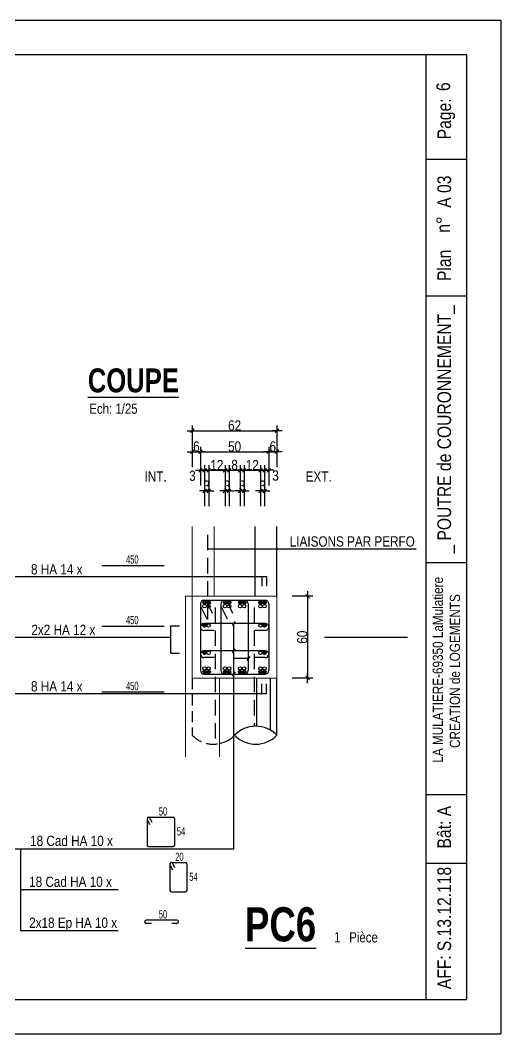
# Model space of a CAD drawing. Header units: centimetres. Extents: x 20328 to 51171, y -21855 to -16644.
# Drawn here: x 35935 to 36639, y -18525 to -17040 of the extents above; entities that cross this region are included whole.
import ezdxf
from ezdxf.enums import TextEntityAlignment as Align

# ---------------------------------------------------------------- set-up
doc = ezdxf.new("R2010")
doc.units = ezdxf.units.CM
doc.header["$LTSCALE"] = 25.4
doc.header["$PDMODE"] = 1
doc.header["$PDSIZE"] = -2
doc.linetypes.add('CACHEX2', pattern=[19.049999999999997, 12.7, -6.35])
for name, color, linetype in [('01_cote_gen', 4, 'Continuous'), ('01_fenetres', 171, 'Continuous'), ('01_linteaux', 2, 'Continuous'), ('01_murs_sup', 2, 'CACHEX2'), ('01_poch_murs', 253, 'Continuous'), ('01_texte', 230, 'Continuous'), ('AA_COTES', 2, 'Continuous')]:
    doc.layers.add(name, color=color, linetype=linetype)
doc.layers.add('01_murs_coup', color=5, linetype='Continuous', lineweight=60)
doc.styles.add('impact', font='impact.ttf')
doc.styles.add('MATTE_TXT', font='arial.ttf')
doc.styles.add('STYLE2', font='ARIALN.TTF')
doc.dimstyles.new('JB25', dxfattribs={"dimscale": 0.1, "dimtxt": 150, "dimasz": 15, "dimexe": 0.1, "dimexo": 0.1, "dimgap": 0.09, "dimtad": 1, "dimdec": 1, "dimlfac": 0.5, "dimdsep": 46, "dimtxsty": 'STYLE2', "dimblk1": 'BOND_G', "dimblk2": 'BOND_D', "dimsah": 1, "dimcen": 1.5, "dimdle": 0.01, "dimse1": 1, "dimse2": 1, "dimclrd": 4, "dimclre": 2, "dimclrt": 6, "dimazin": 2, "dimtfac": 2.333333333333333, "dimtdec": 1, "dimtix": 1, "dimtmove": 2, "dimatfit": 3, "dimldrblk": 'BOND_G', "dimfxl": 1, "dimtolj": 1, "dimtzin": 0, "dimarcsym": 0})

# ---------------------------------------------------------------- blocks, each defined once
blk = doc.blocks.new('BOND_G')
at = {"layer": 'AA_COTES', "color": 0}
for p, q in [((0, -5), (0, 14.99999999999999)), ((5, 0), (-5, 0)), ((1.767766952966312, 1.767766952966312), (-1.767766952966426, -1.767766952966426))]:
    blk.add_line(p, q, dxfattribs=at)
blk = doc.blocks.new('BOND_D')
at = {"layer": 'AA_COTES', "color": 0}
for p, q in [((5, 0), (-5, 0)), ((-1.767766952966312, -1.767766952966312), (1.767766952966426, 1.767766952966426)), ((0, 5), (0, -15))]:
    blk.add_line(p, q, dxfattribs=at)
blk = doc.blocks.new('*D135')
at = {"layer": '01_cote_gen', "color": 4, "lineweight": -2, "ltscale": 3, "transparency": 16777216}
blk.add_line((36356.08199457919, -17885.83994296742), (36356.08199457919, -18002.83994296742), dxfattribs=at)
at = {"layer": 'Defpoints', "color": 0, "ltscale": 3, "transparency": 16777216}
for p in [(36251.05140459529, -17884.33994296742), (36251.05140459529, -18004.33994296742), (36356.08199457919, -18004.33994296742)]:
    blk.add_point(p, dxfattribs=at)
at = {"layer": '01_cote_gen', "color": 4, "lineweight": -2, "ltscale": 3, "transparency": 16777216, "xscale": 1.5, "yscale": 1.5, "zscale": 1.5}
for name, p, rotation in [('BOND_G', (36356.08199457919, -17884.33994296742), 90), ('BOND_D', (36356.08199457919, -18004.33994296742), 270)]:
    blk.add_blockref(name, p, dxfattribs=dict(at, rotation=rotation))
at = {"layer": '01_cote_gen', "color": 6, "ltscale": 3, "transparency": 16777216, "insert": (36348.41439976337, -17944.33994296741), "char_height": 15, "attachment_point": 5, "rotation": 90, "style": 'STYLE2'}
blk.add_mtext('\\A1;60', dxfattribs=at)
blk = doc.blocks.new('*D136')
at = {"layer": '01_cote_gen', "color": 4, "lineweight": -2, "ltscale": 3, "transparency": 16777216}
blk.add_line((36188.62497460432, -17641.89625536351), (36309.62497460432, -17641.89625536351), dxfattribs=at)
at = {"layer": 'Defpoints', "color": 0, "ltscale": 3, "transparency": 16777216}
for p in [(36187.12497460432, -17654.30902747354), (36311.12497460432, -17641.89625536351), (36311.12497460432, -17654.30902747354)]:
    blk.add_point(p, dxfattribs=at)
at = {"layer": '01_cote_gen', "color": 4, "lineweight": -2, "ltscale": 3, "transparency": 16777216, "xscale": 1.5, "yscale": 1.5, "zscale": 1.5, "rotation": 180}
blk.add_blockref('BOND_G', (36187.12497460432, -17641.89625536351), dxfattribs=at)
at = {"layer": '01_cote_gen', "color": 4, "lineweight": -2, "ltscale": 3, "transparency": 16777216, "xscale": 1.5, "yscale": 1.5, "zscale": 1.5}
blk.add_blockref('BOND_D', (36311.12497460432, -17641.89625536351), dxfattribs=at)
at = {"layer": '01_cote_gen', "color": 6, "ltscale": 3, "transparency": 16777216, "insert": (36249.12497460432, -17634.22866054768), "char_height": 15, "attachment_point": 5, "style": 'STYLE2'}
blk.add_mtext('\\A1;62', dxfattribs=at)
blk = doc.blocks.new('*D137')
at = {"layer": '01_cote_gen', "color": 4, "lineweight": -2, "ltscale": 3, "transparency": 16777216}
blk.add_line((36200.62497460432, -17672.72546205351), (36297.62497460432, -17672.72546205351), dxfattribs=at)
at = {"layer": 'Defpoints', "color": 0, "ltscale": 3, "transparency": 16777216}
for p in [(36299.12497460432, -17672.72546205351), (36199.12497460432, -17720.60426441779), (36299.12497460432, -17720.60426441779)]:
    blk.add_point(p, dxfattribs=at)
at = {"layer": '01_cote_gen', "color": 4, "lineweight": -2, "ltscale": 3, "transparency": 16777216, "xscale": 1.5, "yscale": 1.5, "zscale": 1.5, "rotation": 180}
blk.add_blockref('BOND_G', (36199.12497460432, -17672.72546205351), dxfattribs=at)
at = {"layer": '01_cote_gen', "color": 4, "lineweight": -2, "ltscale": 3, "transparency": 16777216, "xscale": 1.5, "yscale": 1.5, "zscale": 1.5}
blk.add_blockref('BOND_D', (36299.12497460432, -17672.72546205351), dxfattribs=at)
at = {"layer": '01_cote_gen', "color": 6, "ltscale": 3, "transparency": 16777216, "insert": (36249.12497460432, -17665.05786723768), "char_height": 15, "attachment_point": 5, "style": 'STYLE2'}
blk.add_mtext('\\A1;50', dxfattribs=at)
blk = doc.blocks.new('*D138')
at = {"layer": '01_cote_gen', "color": 4, "lineweight": -2, "ltscale": 3, "transparency": 16777216}
blk.add_line((36200.62497460432, -17699.7319057734), (36203.62497460432, -17699.7319057734), dxfattribs=at)
at = {"layer": 'Defpoints', "color": 0, "ltscale": 3, "transparency": 16777216}
for p in [(36205.12497460432, -17699.7319057734), (36205.12497460432, -17727.26093365591), (36199.12497460432, -17742.35766282008)]:
    blk.add_point(p, dxfattribs=at)
at = {"layer": '01_cote_gen', "color": 4, "lineweight": -2, "ltscale": 3, "transparency": 16777216, "xscale": 1.5, "yscale": 1.5, "zscale": 1.5, "rotation": 180}
blk.add_blockref('BOND_G', (36199.12497460432, -17699.7319057734), dxfattribs=at)
at = {"layer": '01_cote_gen', "color": 4, "lineweight": -2, "ltscale": 3, "transparency": 16777216, "xscale": 1.5, "yscale": 1.5, "zscale": 1.5}
blk.add_blockref('BOND_D', (36205.12497460432, -17699.7319057734), dxfattribs=at)
at = {"layer": '01_cote_gen', "color": 6, "ltscale": 3, "transparency": 16777216, "insert": (36187.25312212482, -17707.8693662603), "char_height": 15, "attachment_point": 5, "style": 'STYLE2'}
blk.add_mtext('\\A1;3', dxfattribs=at)
blk = doc.blocks.new('*D139')
at = {"layer": '01_cote_gen', "color": 4, "lineweight": -2, "ltscale": 3, "transparency": 16777216}
for p, q in [((36203.62497460432, -17730.10246889615), (36202.12497460432, -17730.10246889615)), ((36211.12497460432, -17730.10246889615), (36205.12497460432, -17730.10246889615)), ((36212.62497460432, -17730.10246889615), (36214.12497460432, -17730.10246889615))]:
    blk.add_line(p, q, dxfattribs=at)
at = {"layer": 'Defpoints', "color": 0, "ltscale": 3, "transparency": 16777216}
for p in [(36205.12497460432, -17727.26093365591), (36205.12497460432, -17730.10246889615), (36211.12497460432, -17727.26093365591)]:
    blk.add_point(p, dxfattribs=at)
at = {"layer": '01_cote_gen', "color": 4, "lineweight": -2, "ltscale": 3, "transparency": 16777216, "xscale": 1.5, "yscale": 1.5, "zscale": 1.5}
blk.add_blockref('BOND_D', (36205.12497460432, -17730.10246889615), dxfattribs=at)
at = {"layer": '01_cote_gen', "color": 4, "lineweight": -2, "ltscale": 3, "transparency": 16777216, "xscale": 1.5, "yscale": 1.5, "zscale": 1.5, "rotation": 180}
blk.add_blockref('BOND_G', (36211.12497460432, -17730.10246889615), dxfattribs=at)
at = {"layer": '01_cote_gen', "color": 6, "ltscale": 3, "transparency": 16777216, "insert": (36208.12497460432, -17722.43487408032), "char_height": 15, "attachment_point": 5, "style": 'STYLE2'}
blk.add_mtext('\\A1;3', dxfattribs=at)
blk = doc.blocks.new('*D140')
at = {"layer": '01_cote_gen', "color": 4, "lineweight": -2, "ltscale": 3, "transparency": 16777216}
blk.add_line((36212.62497460432, -17699.7319057734), (36233.62497460432, -17699.7319057734), dxfattribs=at)
at = {"layer": 'Defpoints', "color": 0, "ltscale": 3, "transparency": 16777216}
for p in [(36235.12497460432, -17699.7319057734), (36211.12497460432, -17727.26093365591), (36235.12497460432, -17727.26093365591)]:
    blk.add_point(p, dxfattribs=at)
at = {"layer": '01_cote_gen', "color": 4, "lineweight": -2, "ltscale": 3, "transparency": 16777216, "xscale": 1.5, "yscale": 1.5, "zscale": 1.5, "rotation": 180}
blk.add_blockref('BOND_G', (36211.12497460432, -17699.7319057734), dxfattribs=at)
at = {"layer": '01_cote_gen', "color": 4, "lineweight": -2, "ltscale": 3, "transparency": 16777216, "xscale": 1.5, "yscale": 1.5, "zscale": 1.5}
blk.add_blockref('BOND_D', (36235.12497460432, -17699.7319057734), dxfattribs=at)
at = {"layer": '01_cote_gen', "color": 6, "ltscale": 3, "transparency": 16777216, "insert": (36223.12497460432, -17692.19221000259), "char_height": 15, "attachment_point": 5, "style": 'STYLE2'}
blk.add_mtext('\\A1;12', dxfattribs=at)
blk = doc.blocks.new('*D141')
at = {"layer": '01_cote_gen', "color": 4, "lineweight": -2, "ltscale": 3, "transparency": 16777216}
for p, q in [((36233.62497460432, -17730.10246889615), (36232.12497460432, -17730.10246889615)), ((36241.12497460432, -17730.10246889615), (36235.12497460432, -17730.10246889615)), ((36242.62497460432, -17730.10246889615), (36244.12497460432, -17730.10246889615))]:
    blk.add_line(p, q, dxfattribs=at)
at = {"layer": 'Defpoints', "color": 0, "ltscale": 3, "transparency": 16777216}
for p in [(36235.12497460432, -17727.26093365591), (36235.12497460432, -17730.10246889615), (36241.12497460432, -17727.26093365591)]:
    blk.add_point(p, dxfattribs=at)
at = {"layer": '01_cote_gen', "color": 4, "lineweight": -2, "ltscale": 3, "transparency": 16777216, "xscale": 1.5, "yscale": 1.5, "zscale": 1.5}
blk.add_blockref('BOND_D', (36235.12497460432, -17730.10246889615), dxfattribs=at)
at = {"layer": '01_cote_gen', "color": 4, "lineweight": -2, "ltscale": 3, "transparency": 16777216, "xscale": 1.5, "yscale": 1.5, "zscale": 1.5, "rotation": 180}
blk.add_blockref('BOND_G', (36241.12497460432, -17730.10246889615), dxfattribs=at)
at = {"layer": '01_cote_gen', "color": 6, "ltscale": 3, "transparency": 16777216, "insert": (36238.12497460432, -17722.43487408032), "char_height": 15, "attachment_point": 5, "style": 'STYLE2'}
blk.add_mtext('\\A1;3', dxfattribs=at)
blk = doc.blocks.new('*D142')
at = {"layer": '01_cote_gen', "color": 4, "lineweight": -2, "ltscale": 3, "transparency": 16777216}
for p, q in [((36255.62497460431, -17730.10246889615), (36254.12497460431, -17730.10246889615)), ((36263.12497460431, -17730.10246889615), (36257.12497460431, -17730.10246889615)), ((36264.62497460431, -17730.10246889615), (36266.12497460431, -17730.10246889615))]:
    blk.add_line(p, q, dxfattribs=at)
at = {"layer": 'Defpoints', "color": 0, "ltscale": 3, "transparency": 16777216}
for p in [(36257.12497460431, -17727.26093365591), (36257.12497460431, -17730.10246889615), (36263.12497460431, -17727.26093365591)]:
    blk.add_point(p, dxfattribs=at)
at = {"layer": '01_cote_gen', "color": 4, "lineweight": -2, "ltscale": 3, "transparency": 16777216, "xscale": 1.5, "yscale": 1.5, "zscale": 1.5}
blk.add_blockref('BOND_D', (36257.12497460431, -17730.10246889615), dxfattribs=at)
at = {"layer": '01_cote_gen', "color": 4, "lineweight": -2, "ltscale": 3, "transparency": 16777216, "xscale": 1.5, "yscale": 1.5, "zscale": 1.5, "rotation": 180}
blk.add_blockref('BOND_G', (36263.12497460431, -17730.10246889615), dxfattribs=at)
at = {"layer": '01_cote_gen', "color": 6, "ltscale": 3, "transparency": 16777216, "insert": (36260.12497460431, -17722.43487408032), "char_height": 15, "attachment_point": 5, "style": 'STYLE2'}
blk.add_mtext('\\A1;3', dxfattribs=at)
blk = doc.blocks.new('*D143')
at = {"layer": '01_cote_gen', "color": 4, "lineweight": -2, "ltscale": 3, "transparency": 16777216}
for p, q in [((36285.62497460432, -17730.10246889615), (36284.12497460432, -17730.10246889615)), ((36293.12497460432, -17730.10246889615), (36287.12497460432, -17730.10246889615)), ((36294.62497460432, -17730.10246889615), (36296.12497460432, -17730.10246889615))]:
    blk.add_line(p, q, dxfattribs=at)
at = {"layer": 'Defpoints', "color": 0, "ltscale": 3, "transparency": 16777216}
for p in [(36287.12497460432, -17727.26093365591), (36287.12497460432, -17730.10246889615), (36293.12497460432, -17727.26093365591)]:
    blk.add_point(p, dxfattribs=at)
at = {"layer": '01_cote_gen', "color": 4, "lineweight": -2, "ltscale": 3, "transparency": 16777216, "xscale": 1.5, "yscale": 1.5, "zscale": 1.5}
blk.add_blockref('BOND_D', (36287.12497460432, -17730.10246889615), dxfattribs=at)
at = {"layer": '01_cote_gen', "color": 4, "lineweight": -2, "ltscale": 3, "transparency": 16777216, "xscale": 1.5, "yscale": 1.5, "zscale": 1.5, "rotation": 180}
blk.add_blockref('BOND_G', (36293.12497460432, -17730.10246889615), dxfattribs=at)
at = {"layer": '01_cote_gen', "color": 6, "ltscale": 3, "transparency": 16777216, "insert": (36290.12497460432, -17722.43487408032), "char_height": 15, "attachment_point": 5, "style": 'STYLE2'}
blk.add_mtext('\\A1;3', dxfattribs=at)
blk = doc.blocks.new('*D144')
at = {"layer": '01_cote_gen', "color": 4, "lineweight": -2, "ltscale": 3, "transparency": 16777216}
blk.add_line((36242.62497460432, -17699.7319057734), (36255.62497460431, -17699.7319057734), dxfattribs=at)
at = {"layer": 'Defpoints', "color": 0, "ltscale": 3, "transparency": 16777216}
for p in [(36257.12497460431, -17699.7319057734), (36241.12497460432, -17735.84220433005), (36257.12497460431, -17735.84220433005)]:
    blk.add_point(p, dxfattribs=at)
at = {"layer": '01_cote_gen', "color": 4, "lineweight": -2, "ltscale": 3, "transparency": 16777216, "xscale": 1.5, "yscale": 1.5, "zscale": 1.5, "rotation": 180}
blk.add_blockref('BOND_G', (36241.12497460432, -17699.7319057734), dxfattribs=at)
at = {"layer": '01_cote_gen', "color": 4, "lineweight": -2, "ltscale": 3, "transparency": 16777216, "xscale": 1.5, "yscale": 1.5, "zscale": 1.5}
blk.add_blockref('BOND_D', (36257.12497460431, -17699.7319057734), dxfattribs=at)
at = {"layer": '01_cote_gen', "color": 6, "ltscale": 3, "transparency": 16777216, "insert": (36249.12497460432, -17692.06431095757), "char_height": 15, "attachment_point": 5, "style": 'STYLE2'}
blk.add_mtext('\\A1;8', dxfattribs=at)
blk = doc.blocks.new('*D145')
at = {"layer": '01_cote_gen', "color": 4, "lineweight": -2, "ltscale": 3, "transparency": 16777216}
blk.add_line((36264.62497460431, -17699.7319057734), (36285.62497460432, -17699.7319057734), dxfattribs=at)
at = {"layer": 'Defpoints', "color": 0, "ltscale": 3, "transparency": 16777216}
for p in [(36287.12497460432, -17699.7319057734), (36263.12497460431, -17735.01455616615), (36287.12497460432, -17735.01455616615)]:
    blk.add_point(p, dxfattribs=at)
at = {"layer": '01_cote_gen', "color": 4, "lineweight": -2, "ltscale": 3, "transparency": 16777216, "xscale": 1.5, "yscale": 1.5, "zscale": 1.5, "rotation": 180}
blk.add_blockref('BOND_G', (36263.12497460431, -17699.7319057734), dxfattribs=at)
at = {"layer": '01_cote_gen', "color": 4, "lineweight": -2, "ltscale": 3, "transparency": 16777216, "xscale": 1.5, "yscale": 1.5, "zscale": 1.5}
blk.add_blockref('BOND_D', (36287.12497460432, -17699.7319057734), dxfattribs=at)
at = {"layer": '01_cote_gen', "color": 6, "ltscale": 3, "transparency": 16777216, "insert": (36275.12497460432, -17692.19221000259), "char_height": 15, "attachment_point": 5, "style": 'STYLE2'}
blk.add_mtext('\\A1;12', dxfattribs=at)
blk = doc.blocks.new('*D146')
at = {"layer": '01_cote_gen', "color": 4, "lineweight": -2, "ltscale": 3, "transparency": 16777216}
blk.add_line((36294.62497460432, -17699.7319057734), (36297.62497460432, -17699.7319057734), dxfattribs=at)
at = {"layer": 'Defpoints', "color": 0, "ltscale": 3, "transparency": 16777216}
for p in [(36299.12497460432, -17695.22546205351), (36299.12497460432, -17699.7319057734), (36293.12497460432, -17737.60246889615)]:
    blk.add_point(p, dxfattribs=at)
at = {"layer": '01_cote_gen', "color": 4, "lineweight": -2, "ltscale": 3, "transparency": 16777216, "xscale": 1.5, "yscale": 1.5, "zscale": 1.5, "rotation": 180}
blk.add_blockref('BOND_G', (36293.12497460432, -17699.7319057734), dxfattribs=at)
at = {"layer": '01_cote_gen', "color": 4, "lineweight": -2, "ltscale": 3, "transparency": 16777216, "xscale": 1.5, "yscale": 1.5, "zscale": 1.5}
blk.add_blockref('BOND_D', (36299.12497460432, -17699.7319057734), dxfattribs=at)
at = {"layer": '01_cote_gen', "color": 6, "ltscale": 3, "transparency": 16777216, "insert": (36309.09879154793, -17707.62235498656), "char_height": 15, "attachment_point": 5, "style": 'STYLE2'}
blk.add_mtext('\\A1;3', dxfattribs=at)
blk = doc.blocks.new('*D147')
at = {"layer": '01_cote_gen', "color": 4, "lineweight": -2, "ltscale": 3, "transparency": 16777216}
blk.add_line((36300.62497460432, -17672.72546205351), (36309.62497460432, -17672.72546205351), dxfattribs=at)
at = {"layer": 'Defpoints', "color": 0, "ltscale": 3, "transparency": 16777216}
for p in [(36311.12497460432, -17664.39625536351), (36299.12497460432, -17680.22546205351), (36311.12497460432, -17672.72546205351)]:
    blk.add_point(p, dxfattribs=at)
at = {"layer": '01_cote_gen', "color": 4, "lineweight": -2, "ltscale": 3, "transparency": 16777216, "xscale": 1.5, "yscale": 1.5, "zscale": 1.5, "rotation": 180}
blk.add_blockref('BOND_G', (36299.12497460432, -17672.72546205351), dxfattribs=at)
at = {"layer": '01_cote_gen', "color": 4, "lineweight": -2, "ltscale": 3, "transparency": 16777216, "xscale": 1.5, "yscale": 1.5, "zscale": 1.5}
blk.add_blockref('BOND_D', (36311.12497460432, -17672.72546205351), dxfattribs=at)
at = {"layer": '01_cote_gen', "color": 6, "ltscale": 3, "transparency": 16777216, "insert": (36305.12497460432, -17665.05786723768), "char_height": 15, "attachment_point": 5, "style": 'STYLE2'}
blk.add_mtext('\\A1;6', dxfattribs=at)
blk = doc.blocks.new('*D148')
at = {"layer": '01_cote_gen', "color": 4, "lineweight": -2, "ltscale": 3, "transparency": 16777216}
blk.add_line((36188.62497460432, -17672.72546205351), (36197.62497460432, -17672.72546205351), dxfattribs=at)
at = {"layer": 'Defpoints', "color": 0, "ltscale": 3, "transparency": 16777216}
for p in [(36187.12497460432, -17664.39625536351), (36199.12497460432, -17672.72546205351), (36199.12497460432, -17680.22546205351)]:
    blk.add_point(p, dxfattribs=at)
at = {"layer": '01_cote_gen', "color": 4, "lineweight": -2, "ltscale": 3, "transparency": 16777216, "xscale": 1.5, "yscale": 1.5, "zscale": 1.5, "rotation": 180}
blk.add_blockref('BOND_G', (36187.12497460432, -17672.72546205351), dxfattribs=at)
at = {"layer": '01_cote_gen', "color": 4, "lineweight": -2, "ltscale": 3, "transparency": 16777216, "xscale": 1.5, "yscale": 1.5, "zscale": 1.5}
blk.add_blockref('BOND_D', (36199.12497460432, -17672.72546205351), dxfattribs=at)
at = {"layer": '01_cote_gen', "color": 6, "ltscale": 3, "transparency": 16777216, "insert": (36193.12497460432, -17665.05786723768), "char_height": 15, "attachment_point": 5, "style": 'STYLE2'}
blk.add_mtext('\\A1;6', dxfattribs=at)

msp = doc.modelspace()

# ---------------------------------------------------------------- linework, layer by layer
at = {"layer": '01_fenetres', "ltscale": 30}
for p, q in [((34589.31557296551, -17090.41257461515), (36589.31557296551, -17090.41257461515)), ((36529.31557296551, -17090.41257461515), (36529.31557296551, -18475.41257461515)), ((36589.31557296551, -17090.41257461515), (36589.31557296551, -18475.41257461515)), ((36589.31557296551, -17090.41257461515), (36589.31557296551, -18475.41257461515)), ((36589.31557296551, -17244.54496958273), (36529.31557296551, -17244.54496958273)), ((36589.31557296551, -17444.54496958273), (36529.31557296551, -17444.54496958273)), ((36529.31557296551, -17834.73984211803), (36589.31557296551, -17834.73984211803)), ((36529.31557296551, -18174.91257461515), (36589.31557296551, -18174.91257461515)), ((36529.31557296551, -18275.41257461515), (36589.31557296551, -18275.41257461515)), ((34589.31557296551, -18475.41257461515), (36589.31557296551, -18475.41257461515))]:
    msp.add_line(p, q, dxfattribs=at)
at = {"layer": '01_linteaux'}
for p, q in [((36279.12497460432, -17884.33994296742), (36279.12497460432, -17782.35542717986)), ((36311.12497460432, -17884.33994296742), (36311.12497460432, -17782.35542717986)), ((36054.52213767182, -17839.5240096676), (36145.79080958052, -17839.5240096676)), ((36204.12497460432, -17890.33994296742), (36294.12497460432, -17890.33994296742)), ((36207.04068877277, -17890.33994296742), (36216.13043946261, -17909.00933500292)), ((36237.04068877277, -17890.33994296742), (36246.13043946261, -17909.00933500292)), ((36199.12497460432, -17895.33994296742), (36199.12497460432, -17993.33994296742)), ((36199.12497460432, -17898.8765567677), (36208.21472529415, -17917.54594880321)), ((36229.12497460432, -17895.33994296742), (36229.12497460432, -17993.33994296742)), ((36229.12497460432, -17898.8765567677), (36238.21472529415, -17917.54594880321)), ((36269.12497460432, -17895.33994296742), (36269.12497460432, -17993.33994296742)), ((36299.12497460432, -17895.33994296742), (36299.12497460432, -17993.33994296742)), ((36054.52213767182, -17928.28228541224), (36145.79080958052, -17928.28228541224)), ((36294.12497460432, -17924.33994296742), (36204.12497460432, -17924.33994296742)), ((36219.12497460431, -17934.33994296741), (36204.12497460432, -17934.33994296742)), ((36294.12497460432, -17934.33994296742), (36279.12497460431, -17934.33994296741)), ((36294.12497460432, -17964.33994296742), (36204.12497460432, -17964.33994296742)), ((36219.12497460431, -17974.33994296741), (36204.12497460432, -17974.33994296742)), ((36294.12497460432, -17974.33994296742), (36279.12497460431, -17974.33994296741)), ((36204.12497460432, -17998.33994296742), (36294.12497460432, -17998.33994296742)), ((36311.12497460432, -18088.04402841406), (36311.12497460432, -18004.33994296742)), ((36054.52213767182, -18024.20448607614), (36145.79080958052, -18024.20448607614)), ((36120.8868989235, -18210.00244388876), (36120.8868989235, -18249.20244388876)), ((36120.8868989235, -18211.41708940887), (36124.52279919943, -18218.88484622307)), ((36122.8868989235, -18208.00244388876), (36158.8868989235, -18208.00244388876)), ((36124.05318459088, -18208.00244388876), (36127.68908486682, -18215.47020070296)), ((36160.8868989235, -18210.00244388876), (36160.8868989235, -18249.20244388876)), ((36122.8868989235, -18251.20244388876), (36158.8868989235, -18251.20244388876)), ((36154.3754004654, -18276.51795130526), (36154.3754004654, -18315.71795130527)), ((36154.3754004654, -18277.93259682538), (36158.01130074133, -18285.40035363958)), ((36156.3754004654, -18274.51795130526), (36177.11480243586, -18274.51795130526)), ((36157.54168613278, -18274.51795130526), (36161.17758640872, -18281.98570811947)), ((36179.11480243586, -18276.51795130526), (36179.11480243586, -18315.71795130527)), ((36156.3754004654, -18317.71795130527), (36177.11480243586, -18317.71795130527)), ((36164.59044569408, -18358.80655919973), (36119.59044569408, -18358.80655919973)), ((36127.09044569407, -18363.80655919973), (36119.59044569408, -18363.80655919973)), ((36164.59044569408, -18363.80655919973), (36157.09044569407, -18363.80655919973))]:
    msp.add_line(p, q, dxfattribs=at)
at = {"layer": '01_linteaux', "const_width": 3}
for points in [[(36203.87497460432, -17893.33994296742, 1), (36206.37497460432, -17893.33994296742, 1)], [(36209.87497460432, -17893.33994296742, 1), (36212.37497460432, -17893.33994296742, 1)], [(36233.87497460432, -17893.33994296742, 1), (36236.37497460432, -17893.33994296742, 1)], [(36239.87497460432, -17893.33994296742, 1), (36242.37497460432, -17893.33994296742, 1)], [(36255.87497460431, -17893.33994296742, 1), (36258.37497460431, -17893.33994296742, 1)], [(36261.87497460431, -17893.33994296742, 1), (36264.37497460431, -17893.33994296742, 1)], [(36285.87497460431, -17893.33994296741, 1), (36288.37497460431, -17893.33994296741, 1)], [(36291.87497460432, -17893.33994296742, 1), (36294.37497460432, -17893.33994296742, 1)], [(36203.87497460432, -17927.33994296742, 1), (36206.37497460432, -17927.33994296742, 1)], [(36291.87497460432, -17927.33994296742, 1), (36294.37497460432, -17927.33994296742, 1)], [(36203.87497460432, -17967.33994296742, 1), (36206.37497460432, -17967.33994296742, 1)], [(36291.87497460432, -17967.33994296742, 1), (36294.37497460432, -17967.33994296742, 1)], [(36203.87497460432, -17995.33994296742, -1), (36206.37497460432, -17995.33994296742, -1)], [(36209.87497460432, -17995.33994296742, -1), (36212.37497460432, -17995.33994296742, -1)], [(36233.87497460432, -17995.33994296742, -1), (36236.37497460432, -17995.33994296742, -1)], [(36239.87497460432, -17995.33994296742, -1), (36242.37497460432, -17995.33994296742, -1)], [(36255.87497460431, -17995.33994296742, -1), (36258.37497460431, -17995.33994296742, -1)], [(36261.87497460431, -17995.33994296742, -1), (36264.37497460431, -17995.33994296742, -1)], [(36285.87497460431, -17995.33994296742, -1), (36288.37497460431, -17995.33994296742, -1)], [(36291.87497460432, -17995.33994296742, -1), (36294.37497460432, -17995.33994296742, -1)]]:
    msp.add_lwpolyline(points, format="xyb", close=True, dxfattribs=at)
at = {"layer": '01_linteaux'}
for centre in [(36205.12497460432, -17893.33994296742), (36211.12497460432, -17893.33994296742), (36235.12497460432, -17893.33994296742), (36241.12497460432, -17893.33994296742), (36257.12497460431, -17893.33994296742), (36263.12497460431, -17893.33994296742), (36287.12497460431, -17893.33994296741), (36293.12497460432, -17893.33994296742), (36204.95749861935, -17898.90882703628), (36210.95749861935, -17898.90882703628), (36234.95749861935, -17898.90882703628), (36241.19756754034, -17898.90882703628), (36257.14925753763, -17898.90882703628), (36262.95749861934, -17898.90882703628), (36286.95749861934, -17898.90882703628), (36292.95749861935, -17898.90882703628), (36205.12497460432, -17927.33994296742), (36210.95749861935, -17927.38252164732), (36286.95749861934, -17927.38252164732), (36293.12497460432, -17927.33994296742), (36205.12497460432, -17967.33994296742), (36210.95749861935, -17967.32029468621), (36286.95749861934, -17967.32029468621), (36293.12497460432, -17967.33994296742), (36204.95749861935, -17990.07556410658), (36205.12497460432, -17995.33994296742), (36210.95749861935, -17990.07556410658), (36211.12497460432, -17995.33994296742), (36234.95749861935, -17990.07556410658), (36235.12497460432, -17995.33994296742), (36241.12497460432, -17995.33994296742), (36241.19756754034, -17990.07556410658), (36257.12497460431, -17995.33994296742), (36257.14925753763, -17990.07556410658), (36262.95749861934, -17990.07556410658), (36263.12497460431, -17995.33994296742), (36286.95749861934, -17990.07556410657), (36287.12497460431, -17995.33994296742), (36292.95749861935, -17990.07556410658), (36293.12497460432, -17995.33994296742)]:
    msp.add_circle(centre, 2.5, dxfattribs=at)
for centre, radius, start, end in [((36204.12497460432, -17895.33994296742), 5, 90, 180), ((36234.12497460432, -17895.33994296742), 5, 90, 180), ((36264.12497460432, -17895.33994296742), 5, 0, 90), ((36294.12497460432, -17895.33994296742), 5, 0, 90), ((36204.12497460432, -17929.33994296742), 5, 90, 270), ((36294.12497460432, -17929.33994296742), 5, 270, 90), ((36204.12497460432, -17969.33994296742), 5, 90, 270), ((36294.12497460432, -17969.33994296742), 5, 270, 90), ((36204.12497460432, -17993.33994296742), 5, 180, 270), ((36234.12497460432, -17993.33994296742), 5, 180, 270), ((36264.12497460432, -17993.33994296742), 5, 270, 0), ((36294.12497460432, -17993.33994296742), 5, 270, 0), ((36280.12497460433, -18118.18375946915), 43.23659778560273, 44.19387071995294, 135.8061292800471), ((36218.12497460433, -18057.90429735894), 43.23659778560273, 282.0143689077989, 315.8061292800471), ((36280.12497460433, -18057.90429735894), 43.23659778560273, 224.1938707199529, 315.8061292800471), ((36122.8868989235, -18210.00244388876), 2, 90, 180), ((36158.8868989235, -18210.00244388876), 2, 0, 90), ((36122.8868989235, -18249.20244388876), 2, 180, 270), ((36158.8868989235, -18249.20244388876), 2, 270, 0), ((36156.3754004654, -18276.51795130526), 2, 90, 180), ((36177.11480243586, -18276.51795130526), 2, 0, 90), ((36156.3754004654, -18315.71795130527), 2, 180, 270), ((36177.11480243586, -18315.71795130527), 2, 270, 0), ((36119.59044569408, -18361.30655919973), 2.5, 90, 270), ((36164.59044569408, -18361.30655919973), 2.5, 270, 90)]:
    msp.add_arc(centre, radius, start, end, dxfattribs=at)
at = {"layer": '01_murs_coup', "linetype": 'Continuous', "lineweight": 5}
for p, q in [((36187.12497460432, -17884.33994296742), (36187.12497460432, -17782.35542717986)), ((36219.12497460432, -17884.33994296742), (36219.12497460432, -17782.35542717986)), ((36177.12497460432, -17884.33994296742), (36311.12497460432, -17884.33994296742)), ((36177.12497460432, -17884.33994296742), (36177.12497460433, -18119.75376842748)), ((36187.12497460432, -17884.33994296742), (36187.12497460432, -18004.33994296742)), ((36311.12497460432, -17884.33994296742), (36311.12497460432, -18004.33994296742)), ((36187.12497460432, -18004.33994296742), (36311.12497460432, -18004.33994296742)), ((36227.12497460432, -18004.33994296741), (36227.12497460433, -18119.75376842747))]:
    msp.add_line(p, q, dxfattribs=at)
at = {"layer": '01_murs_sup', "ltscale": 0.07}
for p, q in [((36209.30374553052, -17794.41976708737), (36209.30374553052, -17924.33994296742)), ((36220.84327869964, -17900.81460997098), (36220.84327869964, -18101.0553600448)), ((36277.68419586695, -17900.81460997098), (36277.68419586695, -18075.01610969262))]:
    msp.add_line(p, q, dxfattribs=at)
at = {"layer": '01_murs_sup', "ltscale": 0.05}
msp.add_line((36187.12497460432, -18004.33994296742), (36187.12497460433, -18088.04402841404), dxfattribs=at)
msp.add_arc((36218.12497460433, -18057.90429735894), 43.23659778560273, 224.1938707199529, 282.0143689075859, dxfattribs=at)
at = {"layer": '01_poch_murs'}
for p, q in [((36281.12497460433, -18004.3399429674), (36281.12497460433, -18074.95872750762)), ((36301.12497460433, -18004.3399429674), (36301.12497460433, -18080.3895352004))]:
    msp.add_line(p, q, dxfattribs=at)
at = {"layer": '01_texte', "ltscale": 30}
for p, q in [((34539.31557296551, -17040.41257461515), (36639.31557296551, -17040.41257461515)), ((36639.31557296551, -17040.41257461515), (36639.31557296551, -18525.41257461515)), ((35754.27627020539, -17855.58166722278), (36295.89375751853, -17855.58166722278)), ((36289.15397282949, -17855.58166722278), (36289.15397282949, -17869.6631429328)), ((36295.89375751853, -17855.58166722278), (36295.89375751853, -17869.6631429328)), ((36155.50719283053, -17967.95392396596), (36155.50719283053, -17927.88704557106)), ((36155.50719283053, -17927.88704557106), (36168.30013125236, -17927.88704557106)), ((35754.27627020539, -17944.33994296742), (36155.50719283053, -17944.33994296742)), ((36380.8830016049, -17944.33994296742), (36502.62637428025, -17944.33994296742)), ((36155.50719283053, -17967.95392396596), (36168.30013125236, -17967.95392396596)), ((36289.15397282949, -18027.02371419055), (36289.15397282949, -18012.94223848054)), ((36295.89375751853, -18027.02371419055), (36295.89375751853, -18012.94223848054)), ((35754.27627020539, -18027.02371419055), (36295.89375751853, -18027.02371419055)), ((34539.31557296551, -18525.41257461515), (36639.31557296551, -18525.41257461515))]:
    msp.add_line(p, q, dxfattribs=at)
at = {"layer": '01_texte'}
msp.add_line((36209.30374553052, -17814.75936511061), (36515.32304289725, -17814.75936511061), dxfattribs=at)
at = {"layer": '01_texte', "linetype": 'Continuous'}
for p, q in [((36250.0349445977, -17921.23392514035), (36245.78218036947, -17927.44596079448)), ((36247.90856248359, -18254.27363240003), (36247.90856248359, -17924.33994296742)), ((36250.0349445977, -17961.23392514035), (36245.78218036947, -17967.44596079448)), ((36269.12497460432, -17975.55490538707), (36247.90856248359, -17975.55490538707)), ((36271.25135671844, -17972.44888756), (36266.9985924902, -17978.66092321413)), ((36250.0349445977, -17995.23392514035), (36245.78218036947, -18001.44596079448)), ((35792.82384425802, -18254.27363240003), (36247.90856248359, -18254.27363240003)), ((35935.07529826029, -18254.27363240003), (35935.07529826029, -18374.24812167643)), ((35935.07529826029, -18314.24812167643), (36078.18470943387, -18314.24812167643)), ((35935.07529826029, -18374.24812167643), (36078.18470943387, -18374.24812167643))]:
    msp.add_line(p, q, dxfattribs=at)

# ---------------------------------------------------------------- texts
at = {"layer": '01_texte', "style": 'STYLE2'}
for s, height, p in [('6', 20, (36565.02444018135, -17144.14596243913)), ('Page:', 20, (36566.466876878, -17214.83097619776)), (' A 03', 20, (36566.466876878, -17321.47179360955)), ('n%%D', 20, (36565.02444018135, -17351.81494200086)), ('Plan', 20, (36566.466876878, -17422.49995575947)), (' _ POUTRE de COURONNEMENT_', 20, (36566.466876878, -17828.22881149357)), ('LA MULATIERE-69350 LaMulatiere', 15, (36554.59948639286, -18128.215895851)), ('CREATION de LOGEMENTS', 15, (36579.60001289257, -18106.73378490694)), ('Bât: A', 20, (36566.466876878, -18253.95261178585)), ('S.13.12.118', 20, (36566.466876878, -18404.45261178585)), ('AFF:', 20, (36566.466876878, -18460.11683793676))]:
    msp.add_text(s, height=height, rotation=90, dxfattribs=at).set_placement(p)
at = {"layer": '01_texte', "style": 'impact'}
for s, height, p in [('%%UCOUPE', 35, (36033.94953346992, -17596.09577882706)), ('%%UPC6', 50, (36264.38219799375, -18405.09423646965))]:
    msp.add_text(s, height=height, dxfattribs=at).set_placement(p, align=Align.BOTTOM_LEFT)
at = {"layer": '01_texte', "style": 'MATTE_TXT', "width": 0.8}
for s, p in [('Ech: 1/25', (36071.55904493632, -17621.50813687526)), ('1', (36399.61898095688, -18396.12858281587)), ('Pièce', (36438.13179370554, -18396.12858281587))]:
    msp.add_text(s, height=15, dxfattribs=at).set_placement(p, align=Align.BOTTOM_CENTER)
at = {"layer": '01_texte', "style": 'STYLE2'}
for s, p in [('INT.', (36117.09128134952, -17716.4105056439)), ('EXT.', (36353.32980769219, -17716.4105056439)), ('LIAISONS PAR PERFO', (36329.99908250612, -17811.58361496933)), ('18 Cad HA 10 x', (35949.33954614567, -18250.27363240003)), ('18 Cad HA 10 x', (35947.91118796566, -18310.24812167643)), ('2x18 Ep HA 10 x', (35947.91118796566, -18370.24812167643))]:
    msp.add_text(s, height=15, dxfattribs=at).set_placement(p)
at = {"layer": '01_texte', "style": 'STYLE2', "width": 0.8}
for s, p in [('450', (36108.2750593466, -17836.53523652015)), ('450', (36108.2750593466, -17925.29351226479)), ('450', (36108.2750593466, -18021.8783813921)), ('50', (36150.24671790923, -18205.622256684)), ('54', (36176.75987771627, -18234.86179230482)), ('20', (36174.40923238728, -18272.13776410051)), ('54', (36194.98778122864, -18301.37729972132)), ('50', (36150.24671790923, -18356.42637199497))]:
    msp.add_text(s, height=12, dxfattribs=at).set_placement(p, align=Align.RIGHT)
at = {"layer": '01_texte', "style": 'STYLE2'}
for s, p in [('8 HA 14 x', (36026.07632834682, -17852.4059170815)), ('2x2 HA 12 x', (36044.80239512183, -17941.16419282613)), ('8 HA 14 x', (36026.07632834682, -18023.84796404927))]:
    msp.add_text(s, height=15, dxfattribs=at).set_placement(p, align=Align.RIGHT)

# ---------------------------------------------------------------- dimensions: what is measured, and where the dimension line sits
at = {"layer": '01_cote_gen', "ltscale": 3}
for base, p1, p2, picture, middle in [((36311.12497460432, -17641.89625536351), (36187.12497460432, -17654.30902747354), (36311.12497460432, -17654.30902747354), '*D136', (36249.12497460432, -17634.22866054768)), ((36199.12497460432, -17672.72546205351), (36187.12497460432, -17664.39625536351), (36199.12497460432, -17680.22546205351), '*D148', (36193.12497460432, -17665.05786723768)), ((36299.12497460432, -17672.72546205351), (36199.12497460432, -17720.60426441779), (36299.12497460432, -17720.60426441779), '*D137', (36249.12497460432, -17665.05786723768)), ((36311.12497460432, -17672.72546205351), (36299.12497460432, -17680.22546205351), (36311.12497460432, -17664.39625536351), '*D147', (36305.12497460432, -17665.05786723768)), ((36235.12497460432, -17699.7319057734), (36211.12497460432, -17727.26093365591), (36235.12497460432, -17727.26093365591), '*D140', (36223.12497460432, -17692.19221000259)), ((36257.12497460431, -17699.7319057734), (36241.12497460432, -17735.84220433005), (36257.12497460431, -17735.84220433005), '*D144', (36249.12497460432, -17692.06431095757)), ((36287.12497460432, -17699.7319057734), (36263.12497460431, -17735.01455616615), (36287.12497460432, -17735.01455616615), '*D145', (36275.12497460432, -17692.19221000259)), ((36205.12497460432, -17730.10246889615), (36211.12497460432, -17727.26093365591), (36205.12497460432, -17727.26093365591), '*D139', (36208.12497460432, -17722.43487408032)), ((36235.12497460432, -17730.10246889615), (36241.12497460432, -17727.26093365591), (36235.12497460432, -17727.26093365591), '*D141', (36238.12497460432, -17722.43487408032)), ((36257.12497460431, -17730.10246889615), (36263.12497460431, -17727.26093365591), (36257.12497460431, -17727.26093365591), '*D142', (36260.12497460431, -17722.43487408032)), ((36287.12497460432, -17730.10246889615), (36293.12497460432, -17727.26093365591), (36287.12497460432, -17727.26093365591), '*D143', (36290.12497460432, -17722.43487408032))]:
    dim = msp.add_linear_dim(base=base, p1=p1, p2=p2, dimstyle='JB25', dxfattribs=at)
    dim.commit()
    dim.dimension.update_dxf_attribs({"geometry": picture, "text_midpoint": middle})
for base, p1, p2, picture, middle in [((36205.12497460432, -17699.7319057734), (36199.12497460432, -17742.35766282008), (36205.12497460432, -17727.26093365591), '*D138', (36187.25312212482, -17707.8693662603)), ((36299.12497460432, -17699.7319057734), (36293.12497460432, -17737.60246889615), (36299.12497460432, -17695.22546205351), '*D146', (36309.09879154793, -17707.62235498656))]:
    dim = msp.add_linear_dim(base=base, p1=p1, p2=p2, dimstyle='JB25', dxfattribs=at)
    dim.commit()
    dim.dimension.update_dxf_attribs({"geometry": picture, "text_midpoint": middle, "dimtype": 160})
dim = msp.add_linear_dim(base=(36356.08199457919, -18004.33994296742), p1=(36251.05140459529, -17884.33994296742), p2=(36251.05140459529, -18004.33994296742), angle=90, dimstyle='JB25', dxfattribs=at)
dim.commit()
dim.dimension.update_dxf_attribs({"geometry": '*D135', "text_midpoint": (36348.41439976337, -17944.33994296741)})

doc.saveas('drawing.dxf')
